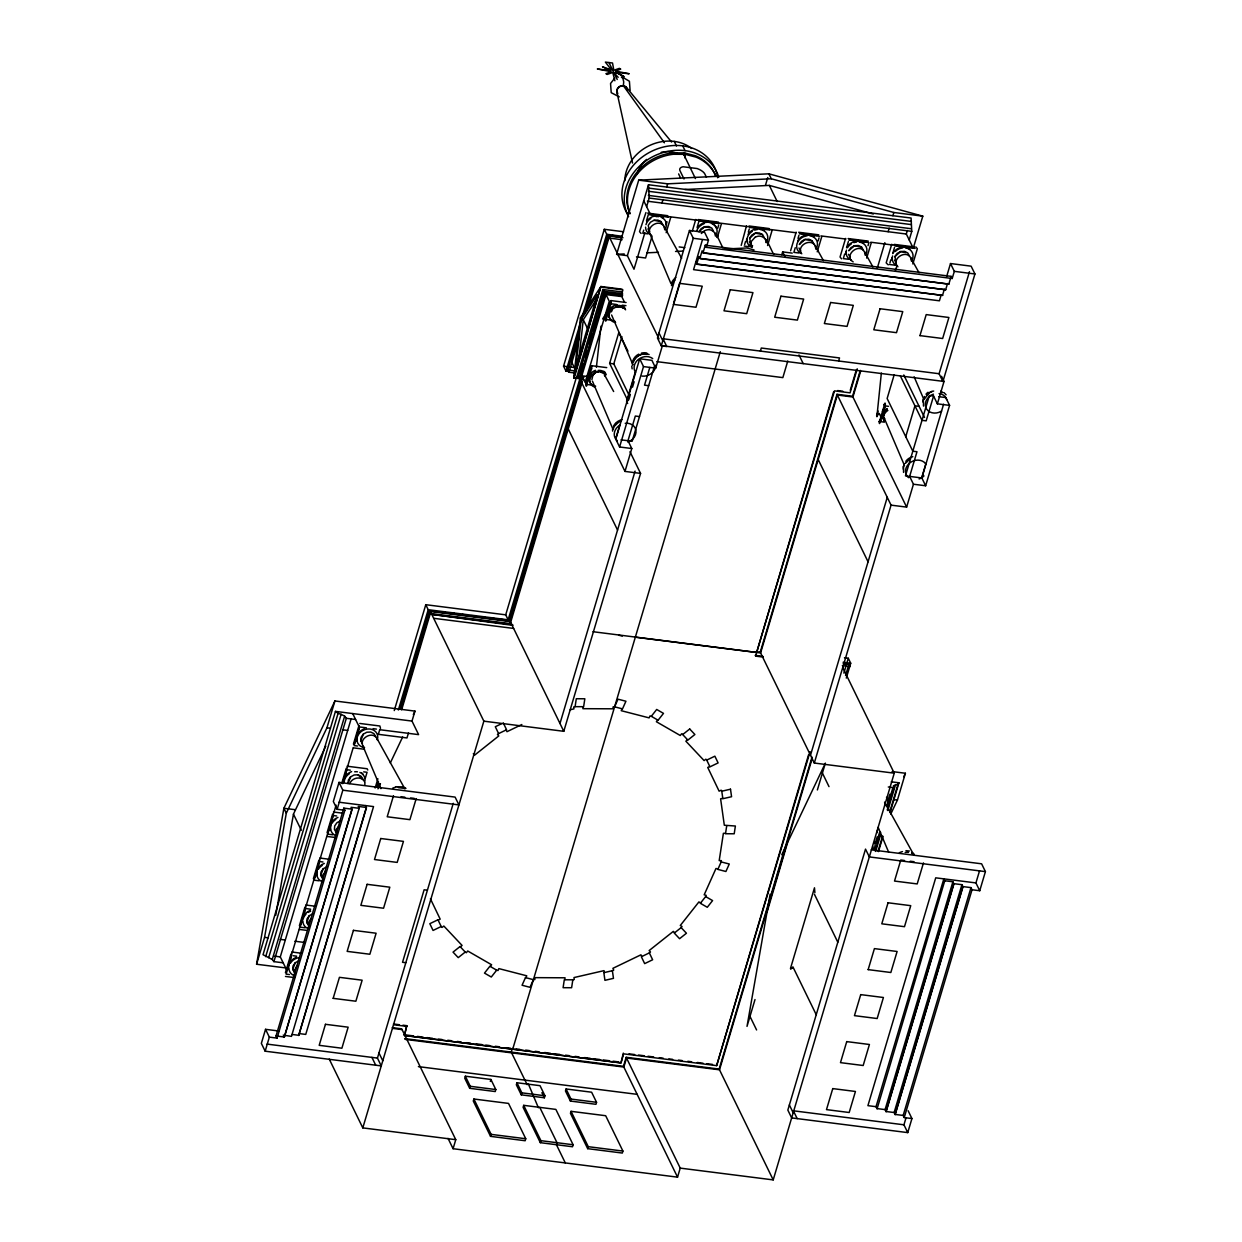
<?xml version="1.0" encoding="UTF-8"?>
<svg xmlns="http://www.w3.org/2000/svg" width="1242" height="1242" viewBox="0 0 1242 1242"><rect width="100%" height="100%" fill="white"/><g stroke="black" fill="none" stroke-linecap="round" stroke-linejoin="round"><path stroke-width="1.5" d="M646.616 206.669L649.178 198.068L648.495 184.748L911.085 218.033L911.768 231.354L909.206 239.939M684.854 156.709L695.442 178.569M380.518 728.355L379.881 725.996L359.792 723.449M923.116 399.319L923.07 402.144M632.52 163.012L616.746 91.442C616.358 86.847 622.739 83.773 626.077 86.94L671.627 142.069M873.033 848.115L872.66 846.237M885.748 805.359L884.568 802.084M322.408 878.358L320.715 875.424L321.026 871.9L323.231 868.763L326.755 866.838M362.462 743.772L360.77 740.822L361.08 737.298L363.285 734.162L366.809 732.237L370.706 732.035L373.935 733.618L375.612 736.568M583.709 379.555L573.757 377.677L580.402 317.874L600.911 286.498L622.071 289.169M578.865 359.404L583.274 319.737L598.442 296.512M596.393 367.29L600.957 326.165M878.994 414.3L878.575 413.446L876.899 416.707L881.354 373.066M684.761 154.319L673.319 154.272A46.854 39.558 -26 0 0 630.082 213.764A46.854 39.558 -26 0 1 672.636 152.844L684.063 152.906L684.761 157.004A2.717 1.056 -74.8 0 0 685.025 157.967M630.098 90.48L629.415 81.273L622.646 77.252M583.166 706.698L582.871 708.685L612.849 708.809L613.16 706.822L614.588 706.838L622.506 708.872L625.937 701.233L618.004 699.184L614.588 706.838M564.768 979.783L565.063 977.796L535.085 977.64L534.774 979.627L533.346 979.627M923.411 399.769L923.474 406.103M575.093 706.651L576.304 698.734L584.842 698.78L583.631 706.698L575.093 706.651L573.68 706.993L573.944 708.903L570.187 709.772M684.063 152.906L683.705 155.25L684.715 152.983L695.349 155.731A46.854 39.558 -26 0 1 715.842 176.426M572.826 979.814L571.615 987.732L563.092 987.701L564.303 979.783L572.826 979.814L574.254 979.488L573.99 977.563L604.031 970.639L604.311 972.564M721.183 861.917L729.271 864.013L725.918 871.496L717.829 869.4L721.183 861.917L721.385 860.628L719.196 860.613L723.387 833.32L725.561 833.32M726.694 825.977L725.499 833.739L734.208 833.786L735.388 826.023L724.319 825.231L720.608 798.823L722.782 798.327M903.586 466.402L903.539 472.41M287.073 968.092L256.582 964.242L283.875 808.263L334.921 700.969L414.968 711.107L412.002 721.074L418.601 734.627L380.347 729.784M256.582 964.242L264.562 937.399L286.297 813.215L326.941 727.796L334.921 700.969M275.724 915.385L293.454 814.131L325.792 746.147M615.985 72.284L629.182 73.759L615.458 71.12L620.705 69.117L619.385 68.357L613.843 70.266L612.523 63L605.382 62.1L611.452 69.956L602.494 66.804L610.474 70.623L597.324 68.962L611.157 71.694L605.925 73.682L607.229 74.442L612.741 72.471L614.883 80.777M770.149 894.209L747.016 1026.389L755.012 999.546M349.825 783.655C351.657 777.896 360.879 775.582 364.216 781.249M766.951 912.513L787.568 842.573M412.002 721.074L335.449 711.387L263.025 954.71L272.246 959.492L273.908 961.634L283.176 962.814M265.679 956.666L338.088 713.343L335.449 711.387M268.691 957.629L341.115 714.305L338.088 713.343M272.246 959.492L344.655 716.168L341.115 714.305M273.908 961.634L346.316 718.311L344.655 716.168M336.101 805.127L286.902 970.437L280.288 956.899L351.207 718.621M278.751 1031L265.54 1029.323L261.348 1043.389L265.167 1051.198L381.247 1065.9L377.444 1058.091L453.268 803.31M339.019 782.382L342.839 790.191L458.919 804.909L455.115 797.1L339.019 782.382L333.337 801.494L337.156 809.303L344.872 810.281L277.059 1038.11L269.343 1037.132L265.54 1029.323M285.412 972.672L290.954 954.073M299.384 925.694L304.927 907.095M313.372 878.715L318.915 860.101M327.065 832.683L332.608 814.084M341.705 783.485L346.254 768.27M353.427 744.113L358.969 725.514M342.73 782.848L353.24 747.544M354.343 743.834L359.311 727.113L352.712 713.576M342.808 783.686L346.968 769.73L350.306 770.164M291.668 955.548L286.126 974.147L289.464 974.566M265.167 1051.198L269.343 1037.132M337.156 809.303L342.839 790.191M277.059 1038.11L276.019 1035.968L343.817 808.138L351.952 809.163L284.263 1037.241L352.076 809.411L351.02 807.284L359.155 808.309L291.466 1036.387L283.223 1035.114M378.391 734.177L379.773 729.52M365.21 778.486L367.058 772.276L363.704 771.856M394.257 710.579L425.773 604.699L505.711 614.837L508.149 619.82L428.211 609.698L425.773 604.699M365.427 805.561L366.468 807.704L298.67 1035.533L366.343 807.44L358.224 806.415L359.264 808.558M375.131 788.018L377.894 778.734M398.356 710.005L428.211 609.698M376.838 787.335L378.5 781.777M400.017 709.477L429.251 611.219L509.204 621.357L510.291 623.577L430.337 613.439L429.251 611.219M401.414 707.645L430.151 611.08L510.105 621.217L581.924 379.881M378.468 787.707L379.586 783.997M401.647 709.834L430.337 613.439M408.478 732.889L406.972 737.95L378.282 734.317M393.481 795.749L387.209 816.77L409.907 819.658L416.179 798.622M333.166 998.351L339.439 977.33L362.136 980.202L355.864 1001.223L333.182 998.351M569.457 371.606L565.995 371.156L563.558 366.173L604.295 229.304L623.531 231.742M565.995 371.156L606.733 234.288L604.295 229.304M574.115 372.879L568.929 372.227L567.842 370.007L579.331 331.397M584.811 313.015L607.788 235.825L622.972 237.75M576.785 342.839L571.289 361.329L575.481 369.93M586.131 311.431L608.689 235.67L622.118 237.377M568.929 372.227L579.331 337.296M588.63 306.044L608.859 238.045L607.788 235.825M573.757 377.677L600.911 286.498L574.083 378.329M505.711 614.837L576.381 377.413M602.851 289.51L603.907 291.296L578.477 376.745L576.956 376.528L602.851 289.51L622.273 291.979L622.521 295.798L605.335 293.624L604.916 292.77L622.102 294.944M580.666 373.345L583.414 364.123M585.619 356.749L587.264 351.222M589.453 343.832L592.201 334.61M593.303 330.931L597.138 318.014M599.343 310.64L602.075 301.418M603.177 297.723L604.823 292.196M605.335 293.624L580.666 376.497L604.916 292.77M644.893 232.611L633.994 269.235L627.381 255.681L616.622 254.331L638.698 180.152L768.876 173.818L922.806 216.155L913.413 247.686M508.149 619.82L579.921 378.701M606.003 294.602L581.846 375.752L585.122 382.474L609.279 301.309L606.003 294.602L621.761 296.59L624.214 301.635M509.204 621.357L581.225 379.369M510.291 623.577L582.312 381.589M680.228 1168.117L773.207 1179.9L719.149 1069.067L626.17 1057.284L680.228 1168.117L677.542 1177.152L453.082 1148.71L455.767 1139.675L362.804 1127.891L483.852 721.167L430.85 612.523M586.829 384.446L591.596 368.626L590.928 367.461L586.224 383.204L586.829 384.446L592.496 385.175M606.158 319.52L610.924 303.669L610.241 302.52L605.553 318.278L606.158 319.52L611.266 320.157M627.381 255.681L648.495 184.748M622.273 291.979L622.894 289.883L601.221 287.135M810.079 751.705L716.65 1065.636L623.67 1053.853L620.984 1062.904L404.442 1035.455L406.771 1025.675L402.967 1025.193M643.713 230.112L642.797 233.217L647.812 233.853M646.492 220.797L648.34 214.602L668.429 217.148M406.771 1025.675L404.442 1035.455L620.984 1062.904L623.313 1053.107M627.878 400.747L609.636 363.363L618.827 332.483L627.94 351.175M628.716 394.475L613.796 363.89L621.916 336.644M652.128 236.011L645.592 257.994L636.478 256.846M661.939 203.051L663.011 199.45M666.69 187.061L667.653 183.832L771.298 178.77L893.836 212.491L922.806 216.155M666.116 224.911L667.047 221.806M666.178 232.689L670.696 217.459M615.659 438.938L619.758 425.199A11.194 9.439 -25.9 0 0 617.383 440.755M635.221 372.274L626.573 401.337L627.66 403.557M639.708 358.783L643.511 366.592L655.714 368.144L651.91 360.335L639.708 358.783L615.784 439.171L619.587 446.98L631.79 448.533L624.99 471.417L640.562 473.388L563.79 731.305L483.852 721.167M628.731 399.924L630.362 394.475M632.52 387.209L634.134 381.76M619.587 446.98L643.511 366.592M969.474 271.719L939.107 373.733L942.911 381.542L974.939 273.97L971.12 266.161L950.503 263.537L954.322 271.346L952.195 278.503L706.325 247.344L708.452 240.203L704.649 232.394L689.465 230.469L657.453 338.041L661.272 345.85L666.783 346.549L662.98 338.74M649.799 367.43L644.52 385.16L648.681 385.688M692.244 231.291L695.768 219.446M654.441 366.343L632.147 441.252L621.016 439.839M673.801 302.629L679.545 283.347L702.242 286.219L695.986 307.255L673.288 304.368M661.272 345.85L693.284 238.278L689.465 230.469M697.181 227.224L699.029 221.014L719.134 223.576M655.714 368.144L662.374 345.773L944.029 381.465L937.368 403.836L949.571 405.373L925.647 485.762L913.444 484.225L909.641 476.416L916.984 451.731L912.823 451.203L887.13 398.511L894.147 374.898M702.429 239.815L693.564 269.654L939.418 300.797L941.219 294.789M559.987 723.496L635.097 471.106M952.195 278.503L951.139 276.361L705.285 245.202L703.05 252.731L949.028 284.139L703.158 252.98L702.118 250.837L699.883 258.367L945.861 289.774L700.007 258.615L698.967 256.489L696.715 264.003L942.709 295.41L696.84 264.267L695.799 262.124M465.346 1076.209L464.741 1078.196L469.678 1088.303L495.232 1091.547L495.822 1089.544L490.9 1079.453L465.346 1076.209L470.268 1086.3L469.678 1088.303M717.752 228.233L718.668 225.128M717.379 237.408L721.4 223.87M473.885 1099.015L473.28 1101.017L490.528 1136.352L525.164 1140.746L525.754 1138.743L508.521 1103.408L473.885 1099.015L491.118 1134.365L490.528 1136.352M490.311 1081.44L490.9 1079.453M746.473 225.858L741.21 245.404M744.657 244.503L745.588 241.414M748.352 232.099L749.283 228.994M765.569 184.934L767.773 177.528M512.341 1048.434L511.254 1052.098L527.151 1084.685M512.682 1049.288L720.298 351.703M516.936 1082.745L516.33 1084.747L521.267 1094.839L544.369 1097.773L544.959 1095.77L540.037 1085.679L516.936 1082.745L521.857 1092.836L521.267 1094.839M767.572 245.528L772.105 230.298M523.689 1105.333L523.099 1107.321L540.332 1142.671L572.515 1146.754L573.105 1144.751L555.873 1109.401L523.689 1105.333L540.922 1140.668L540.332 1142.671M781.792 254.703L782.631 251.893L792.241 253.12M760.399 351.082L761.299 348.024L839.53 357.944L838.629 361.003M790.595 250.775L796.138 232.161M795.253 247.701L793.871 252.359L798.885 252.995M798.016 238.386L798.948 235.297M818.121 240.948L819.037 237.843M566.073 1088.97L565.467 1090.973L570.404 1101.064L595.958 1104.309L596.548 1102.306L591.627 1092.215L566.073 1088.97L570.994 1099.061L570.404 1101.064M817.236 251.831L821.769 236.601M787.785 361.003L782.848 377.615L656.816 361.639M571.041 1111.326L570.451 1113.329L587.683 1148.664L622.32 1153.057L622.91 1151.07L605.677 1115.72L571.041 1111.326L588.273 1146.677L587.683 1148.664M845.585 238.417L840.042 257.032L841.564 258.848M844.7 253.973L843.302 258.615L848.333 259.252M846.547 247.763L848.379 241.553M677.542 1177.152L623.484 1066.319L626.17 1057.284M868.018 245.668L868.95 242.563L848.845 240.001M866.683 258.088L871.216 242.858M635.33 637.193L756.657 652.454L833.584 391.975M773.207 1179.9L894.256 773.176L814.302 763.038L760.244 652.205L836.999 394.288L852.571 396.26L906.629 507.109L891.057 505.137L836.999 394.288M877.225 268.334L884.847 242.702M888.123 231.711L889.194 228.109M892.874 215.72L893.836 212.491M891.725 244.27L886.183 262.885L888.232 264.872M850.258 390.252L856.312 369.914M763.178 657.08L755.555 656.118L834.5 390.873L850.071 392.845L857.228 368.812M889.909 262.916L890.84 259.811M892.688 253.616L894.535 247.406M852.571 396.26L860.271 370.395M860.644 371.141L852.943 397.021L837.372 395.034L760.601 652.95L592.993 631.712M895.42 270.647L896.507 266.983M870.766 242.221L912.932 247.577L906.318 234.024L907.374 230.469M912.823 263.941L917.357 248.71L915.835 246.91M876.588 416.054L878.078 411.04M882.783 413.772L885.204 405.823L884.521 404.659L879.833 420.417M919.949 335.635L926.206 314.599L948.904 317.486L942.647 338.507L919.934 335.619M946.637 276.547L950.503 263.537M942.585 295.161L944.37 289.138M945.736 289.526L947.537 283.502M808.604 754.67L716.65 1065.636M948.904 283.89L951.139 276.361M810.498 755.229L887.254 497.328M905.744 436.718L914.935 405.839L919.328 406.382M719.149 1069.067L812.004 757.046M812.377 757.806L719.506 1069.812L626.542 1058.029L623.857 1067.064L405.094 1039.352M814.302 763.038L891.057 505.137M843.861 673.102L848.286 658.244L844.467 657.763M845.554 675.524L848.876 664.392L843.163 663.663M846.299 678.101L850.723 663.228L848.286 658.244M925.647 485.762L921.843 477.953L905.465 475.888L929.389 395.499L933.565 396.027L926.175 420.852L922.014 420.324L900.45 376.14M817.376 789.959L825.371 763.116L781.761 854.744M906.629 507.109L913.444 484.225M921.719 477.72L925.818 463.98L924.11 462.164A11.194 9.439 -25.9 0 0 910.991 462.102A11.194 9.439 -25.9 0 0 905.822 473.621L906.893 475.841A11.194 9.439 -25.9 0 0 908.601 477.658M921.843 477.953L943.594 404.209M876.697 833.149L878.342 827.576M875.315 843.116L877.163 836.922M888.496 798.808L889.893 794.166M876.371 843.302L879.678 832.156M888.527 802.425L892.951 787.568M877.131 843.318L879.895 834.05M875.051 850.848L880.594 832.28M887.223 809.986L893.852 787.692L893.495 785.72L897.997 784.292L898.944 782.786L891.275 781.808M875.672 851.422L880.64 834.702M887.828 810.56L895.575 784.556M878.094 851.158L882.519 836.301M889.707 812.159L897.997 784.292M878.482 851.593L883.015 836.347M890.064 812.641L898.944 782.786M890.778 814.038L897.423 800.096L905.402 773.254L892.067 771.561M868.158 969.629L874.415 948.609L897.112 951.481L890.84 972.502L868.158 969.629M923.474 862.911L917.201 883.931L894.519 881.059L900.776 860.023L904.564 860.504M952.893 881.773L885.08 1109.603L886.12 1111.745L953.934 883.916L952.893 881.773L944.758 880.749L877.085 1108.827L876.029 1106.684L943.842 878.855L944.883 880.997M894.131 1112.522L961.929 884.692L953.809 883.667L885.996 1111.497L894.131 1112.522L895.172 1114.664L962.969 886.835L961.929 884.692M903.167 1115.44L970.98 887.611L962.845 886.586L895.047 1114.416L903.167 1115.44L904.223 1117.583L911.938 1118.561L907.747 1132.611L791.651 1117.909L787.847 1110.1L865.519 849.109L869.338 856.918L985.418 871.62L979.736 890.731L972.02 889.753L970.98 887.611M904.223 1117.583L972.02 889.753M907.747 1132.611L903.943 1124.802L906.039 1117.784M979.736 890.731L975.933 882.922L979.55 870.766M884.211 422.125L880.438 421.659L885.204 405.823M880.438 421.659L880.795 420.619M611.452 311.835L611.964 310.438M360.77 740.822L363.285 734.162M350.57 776.918L348.055 783.578L348.35 780.069L350.57 776.918L354.094 774.992L357.991 774.791L361.205 776.374L362.897 779.324L357.991 774.791M320.715 875.424L323.231 868.763M312.767 913.817L309.242 915.742L306.743 922.402L308.42 925.352M298.794 960.796L295.27 962.721L292.755 969.381L294.447 972.331M684.715 152.983L684.994 155.716A2.748 1.056 -75.6 0 0 684.885 156.694M717.084 237.501L718.249 234.909M622.087 708.763L621.233 710.688L649.116 717.876L649.97 715.966L651.305 716.308L658.089 720.22L663.492 713.374L656.692 709.461L651.305 716.308M525.894 977.718L526.763 975.808L498.865 968.605L498.011 970.53L496.691 970.173L489.891 966.26L484.489 973.107L491.289 977.019L496.691 970.173M924.327 399.132L929.435 392.643A11.194 9.455 -26.1 0 1 932.059 391.37M705.642 896.584L712.582 900.59L707.288 907.281L700.348 903.291L705.642 896.584L706.201 895.342L704.183 894.814L715.982 868.484L718.016 869.012M377.972 788.841L380.44 783.655M390.314 762.93L402.641 737.018M413.322 714.569L414.968 711.107M903.757 776.716L905.402 773.254M882.394 411.273L883.885 408.401M592.884 375.27L591.891 379.602M602.603 318.992L608.751 309.584M750.665 243.059L749.625 238.216L751.845 235.064L755.369 233.139L759.266 232.953L762.479 234.536L764.172 237.486M309.242 915.742L307.038 918.894L306.743 922.402L309.196 924.669M295.27 962.721L293.05 965.872L292.755 969.381L295.208 971.648M894.582 260.137L896.274 263.087L894.892 256.628L897.097 253.477L900.621 251.552L904.518 251.35L907.747 252.949L909.423 255.899M657.732 720.003L656.381 721.726L680.259 735.497L681.61 733.774L682.758 734.426M490.264 966.478L491.615 964.755L467.722 950.999L466.371 952.707L465.238 952.055L460.052 946.544L453.035 952.117L458.236 957.629L465.238 952.055M614.743 78.168L610.552 83.493L611.219 92.684L619.261 96.876M681.144 927.619L686.438 933.239L679.576 938.704L674.266 933.068L681.144 927.619L682.029 926.501L680.29 925.492L698.904 901.925L700.643 902.934M610.847 303.747L616.513 304.476M592.946 375.146L594.002 373.966M310.81 919.111L308.544 922.34L308.808 927.448M296.822 966.09L294.137 971.135L294.975 974.691M701.342 233.512L704.4 230.81M749.625 238.216L755.369 233.139L762.479 234.536M894.892 256.628L900.621 251.552L905.961 252.592M503.274 722.875L506.581 729.753L498.601 733.603L497.452 734.519L498.787 735.932L474.63 755.136L473.311 753.723M687.602 739.782L685.848 741.179L704.105 760.585L705.86 759.188L706.729 760.104L709.958 766.842L718.109 762.914L714.864 756.176L706.729 760.104M460.332 946.839L462.086 945.441L443.829 926.035L442.074 927.432L441.205 926.516L437.96 919.779L429.825 923.691L433.054 930.444L441.205 926.516M649.333 952.893L652.64 959.771L644.66 963.621L641.353 956.744L649.333 952.893L650.482 951.977L649.147 950.565L673.319 931.376L674.639 932.789M594.095 373.858L595.43 372.926M755.105 237.238L751.131 241.662L751.55 247.034M340.044 824.998L336.225 829.33L336.629 834.702M326.351 871.03L322.532 875.346L322.936 880.718M662.762 224.631L661.086 221.681L657.856 220.098L653.96 220.3L650.435 222.225L648.231 225.361L649.613 231.835L647.92 228.885M340.448 820.807L336.924 822.732L334.719 825.883L334.409 829.392L336.101 832.342M941.56 411.086L938.921 412.36A11.194 9.455 -26.1 0 1 926.718 409.208A11.194 9.455 -26.1 0 1 928.55 397.254L930.817 395.453A11.194 9.455 -26.1 0 1 933.441 394.18M501.69 723.651L495.31 726.725L498.601 733.603M521.842 724.521L506.984 731.693L506.162 729.97M709.787 766.485L707.738 767.463L719.118 791.17L721.167 790.191L721.711 791.309M438.147 920.136L440.18 919.142L430.431 898.82M612.384 970.701L613.47 978.354L604.932 980.326L603.845 972.672L612.384 970.701L613.719 970.064L612.896 968.325L640.95 954.803L641.788 956.526M597.045 372.212L598.753 371.886M704.556 230.748C715.408 225.376 718.963 241.693 723.092 247.919M755.26 237.175C766.112 231.804 769.667 248.121 773.782 254.346M615.923 306.945L620.674 306.65M645.933 212.568L639.521 231.633L641.058 233.434M905.946 850.677L909.423 851.018M395.872 786.714L402.718 786.885L405.823 788.266M610.986 300.595L610.738 304.212L610.986 300.595L626.092 302.505M591.611 365.707L591.363 369.34L591.611 365.707L606.733 367.616M684.87 189.514L769.326 185.4L873.297 214.012M616.622 254.331L624.229 253.958M647.035 252.84L658.446 252.281M675.539 251.458L683.147 251.086M724.614 249.052L746.799 247.981L754.065 249.968M398.185 787.583L405.56 788.561M638.698 180.152L667.653 183.832M648.852 188.147L911.426 221.433M648.386 191.284L910.976 224.554M648.355 195.398L910.945 228.683M649.178 198.068L911.768 231.354M647.377 201.204L906.318 234.024M647.625 213.127L667.715 215.689M698.33 219.555L718.419 222.116M749.019 225.982L769.124 228.544M798.699 232.27L818.788 234.831M848.131 238.542L868.236 241.088M894.287 244.395L914.376 246.941M796.013 232.751L650.342 214.292L643.729 200.754M799.848 233.248L817.096 235.421M820.931 235.918L845.849 239.069M849.683 239.551L866.932 241.74M799.398 233.744L819.503 236.29M894.985 245.854L915.09 248.4M749.733 227.441L769.838 230.003M748.973 245.295L752.621 245.761M693.284 238.278L708.452 240.203M954.322 271.346L974.939 273.97M889.458 264.468L896.15 265.322M744.191 246.056L749.221 246.708M606.733 234.288L622.118 236.244M612.135 235.421L615.97 235.902M608.859 238.045L622.164 239.722M679.157 246.941L684.854 247.67M603.907 291.296L622.475 293.655M622.18 305.19L625.968 305.672M663.181 338.771L939.107 373.733M938.781 396.679L945.767 397.564L949.571 405.373M837.589 390.562L842.79 391.214M609.636 363.363L613.796 363.89M885.127 405.901L888.527 406.336M563.558 366.173L575.683 367.694M567.842 370.007L576.505 371.094M580.247 375.643L588.848 376.637M576.956 376.528L583.895 377.428M577.608 378.173L583.383 378.903M639.49 416.567L635.33 416.039L627.986 440.724L631.79 448.533M843.101 662.265L850.723 663.228M441.205 611.778L445.009 612.259M450.722 612.989L454.541 613.47M462.148 614.433L465.952 614.914M471.665 615.644L475.469 616.125M481.182 616.839L484.985 617.321M490.699 618.05L494.502 618.532M500.215 619.261L504.035 619.742M756.285 651.708L760.244 652.205M842.34 665.65L849.947 666.612L848.876 664.392M512.604 624.633L432.651 614.495L512.962 625.378M755.198 655.372L762.805 656.335M433.675 618.299L513.629 628.421M346.316 718.311L355.6 719.491M888.294 786.993L893.852 787.692M366.39 727.828L359.683 726.974L354.141 745.588L357.494 746.007M373.081 728.666L376.435 729.101M326.941 727.796L330.434 728.247M342.59 729.784L347.682 730.436M893.929 799.646L897.423 800.096M353.489 747.87L364.449 749.268M347.061 766.205L367.151 768.751L367.772 770.009M871.232 849.823L981.615 863.811L985.418 871.62M401.042 796.696L404.83 797.178M410.497 797.907L414.285 798.373M910.231 861.234L914.019 861.7M339.004 802.208L373.547 806.586L305.749 1034.415L299.244 1033.592M975.933 882.922L935.723 877.83L867.91 1105.659L876.029 1106.684M333.43 812.02L342.559 813.168M295.317 809.706L283.875 808.263L286.297 813.215M336.675 815.978L333.322 815.544L327.779 834.158L332.809 834.795M327.143 836.456L336.272 837.605M319.737 858.036L328.866 859.2M322.982 861.995L319.629 861.575L314.086 880.174L319.101 880.811M427.403 890.219L424.112 889.8L402.532 962.286L405.823 962.705M305.749 905.03L314.878 906.179M310.671 909.191L305.641 908.554L300.098 927.169L305.128 927.805M299.462 929.451L306.758 930.382M264.562 937.399L268.055 937.834M280.211 939.387L285.303 940.023M294.866 941.234L304.43 942.445M291.761 952.009L300.89 953.173M293.345 955.75L296.683 956.185M274.544 956.169L280.288 956.899M285.474 976.445L294.602 977.594M393.481 1023.982L399.179 1024.712M628.995 1053.837L634.693 1054.551M638.481 1055.032L644.179 1055.762M647.982 1056.243L653.665 1056.958M659.362 1057.687L663.15 1058.168M668.848 1058.883L672.636 1059.364M678.334 1060.078L682.122 1060.559M687.82 1061.289L691.623 1061.77M697.305 1062.484L703.003 1063.214M706.791 1063.695L712.489 1064.41M393.854 1024.743L407.128 1026.42M392.224 1027.631L401.709 1028.842L455.767 1139.675M392.596 1028.376L402.082 1029.587M404.069 1034.71L413.57 1035.921M417.374 1036.402L423.072 1037.117M426.875 1037.598L432.573 1038.328M438.271 1039.042L442.059 1039.523M447.757 1040.253L451.56 1040.734M457.258 1041.448L461.061 1041.929M466.759 1042.659L470.563 1043.14M476.26 1043.854L481.958 1044.584M485.746 1045.065L489.55 1045.547M495.248 1046.261L499.051 1046.742M506.643 1047.705L510.446 1048.186M516.144 1048.916L519.948 1049.397M525.645 1050.111L529.449 1050.592M535.147 1051.322L538.935 1051.803M544.633 1052.517L550.33 1053.247M554.134 1053.728L559.832 1054.442M565.529 1055.172L569.333 1055.653M575.03 1056.383L578.834 1056.864M584.532 1057.579L590.229 1058.308M594.018 1058.789L599.731 1059.504M603.519 1059.985L609.217 1060.715M613.02 1061.196L618.718 1061.91M404.737 1038.607L623.484 1066.319M292.041 1034.446L298.546 1035.269M876.961 1108.578L885.08 1109.603M276.019 1035.968L284.139 1036.992M267.077 1044.103L377.444 1058.091M903.943 1124.802L793.374 1110.798L797.178 1118.607M418.399 1066.614L637.146 1094.342M470.268 1086.3L495.822 1089.544M521.857 1092.836L544.959 1095.77M570.994 1099.061L596.548 1102.306M491.118 1134.365L525.754 1138.743M540.922 1140.668L573.105 1144.751M588.273 1146.677L622.91 1151.07M861.591 247.096L854.48 245.699L850.956 247.624L848.736 250.775L854.48 245.699L858.377 245.512L861.591 247.096L863.283 250.046M812.159 240.824L805.033 239.442L801.509 241.367L799.305 244.503L805.033 239.442L808.93 239.24L812.159 240.824L813.836 243.774M710.005 227.767L704.664 226.712L701.14 228.652L698.935 231.788L704.664 226.712L708.561 226.525L711.79 228.109L713.467 231.059M653.96 220.3L661.086 221.681M685.413 154.396L696.048 157.144A46.854 39.558 -26 0 1 715.904 176.224M618.64 635.174L622.289 636.106M600.585 371.979L603.395 373.376M615.97 72.3C639.071 85.481 604.745 63.792 618.19 77.283M620.814 306.681L623.267 308.311M792.38 968.341L791.278 967.813L790.859 969.257L790.471 968.481L814.488 887.797L814.892 892.688M626.511 87.514L623.36 85.698L619.401 86.614L616.932 89.734L617.476 93.259M853.176 261.891C843.163 256.116 858.486 242.19 864.448 251.707M364.139 747.467C356.811 740.185 371.762 729.861 376.885 738.353L404.799 788.717M897.935 266.797C890.669 259.656 905.356 249.083 910.588 257.544M651.274 235.53C643.977 228.326 658.897 217.785 664.035 226.417L681.672 258.258M943.92 392.55L946.109 394.801M621.388 77.082L622.894 78.324L623.717 81.894L623.36 85.698L664.408 142.799M823.462 260.634L815.109 245.559C810.483 237.905 796.883 245.512 801.214 253.321M626.077 86.94L627.21 90.247M676.471 146.028L674.235 141.402M617.709 93.6L616.746 91.442M884.677 418.678L883.978 417.483L904.486 465.548M848.441 254.3L850.133 257.249M798.994 248.027L800.686 250.977M749.33 241.74L751.022 244.69M919.049 272.743L910.681 257.668L911.426 261.099M872.893 266.906L864.541 251.815L865.286 255.262M885.375 803.481L913.429 854.139M613.657 391.525L604.326 374.556L604.854 375.969M941.514 376.295L944.029 381.465M933.565 396.027L937.368 403.836M903.788 374.96L924.514 417.452M768.876 173.818L771.298 178.77M769.326 185.4L777.197 201.561M879.258 413.446L880.888 416.8M782.631 251.893L785.068 256.892M798.979 354.948L803.201 363.611M706.419 177.233L704.835 173.989A11.411 4.828 16.6 0 0 697.15 168.539L683.069 166.754A11.411 4.828 16.6 0 0 679.84 168.834A11.38 4.813 16.6 0 0 680.042 170.837L684.016 178.972M682.743 145.857L685.072 150.655M818.183 459.524L868.065 561.803M680.507 177.854L678.924 174.594A11.38 4.813 16.6 0 1 678.66 173.896M705.285 245.202L706.325 247.344M608.953 62.55L617.227 79.488M842.666 667.42L894.256 773.176M658.974 332.918L662.793 340.727M608.689 235.67L659.021 338.88M822.406 773.083L829.004 786.636M587.963 329.363L583.274 319.737L581.178 319.473L580.402 317.874M586.659 330.698L587.342 332.08M629.989 451.715L640.562 473.388M579.672 378.531L624.99 471.417M814.426 894.271L837.807 942.212M908.119 1110.752L911.938 1118.561M567.672 427.776L617.553 530.055M792.862 966.773L816.242 1014.714M749.982 1016.406L756.595 1029.96M789.369 1104.976L793.188 1112.785M509.732 620.457L563.79 731.305M541.9 1092.712L544.369 1097.773M528.487 1084.204L538.391 1107.74M539.773 1107.367L557.021 1142.718L556.416 1144.705L565.312 1162.931M343.817 808.138L344.872 810.281M293.454 814.131L301.325 830.277M448.036 1138.371L453.082 1148.71M378.965 1052.968L382.769 1060.777M371.917 1057.392L375.721 1065.201M329.239 1059.084L362.804 1127.891M914.128 376.776L923.753 399.194M611.607 315.002L632.923 364.713M592.418 381.139L613.098 429.561M650.047 234.07L671.006 283.735M878.156 827.327L888.604 852.074M362.897 746.007L380.921 788.654M376.931 738.493L377.521 740.139M815.109 245.559L815.839 248.99M765.429 239.256L766.174 242.702M714.724 232.828L715.454 236.12M664.035 226.417L664.749 229.692M903.307 469.243L903.213 466.433M631.743 366.064L632.147 368.874M364.791 782.755L364.791 782.895A7.638 6.458 -26 0 1 364.9 784.54M760.166 229.506A10.712 9.051 -25.9 0 1 766.376 242.454M752.124 247.469A10.712 9.051 -25.9 0 1 746.97 239.985A10.712 9.051 -25.9 0 1 752.248 231.322M754.763 230.112A10.712 9.051 -25.9 0 1 757.465 229.491M751.736 246.692A10.728 9.051 -25.9 0 1 749.594 245.45M746.923 241.585A10.728 9.051 -25.9 0 1 746.597 239.209M748.026 234.381A10.728 9.051 -25.9 0 1 764.451 230.608M809.831 235.794A10.712 9.051 -25.9 0 1 816.041 248.742M801.789 253.756A10.712 9.051 -25.9 0 1 797.007 243.82A10.712 9.051 -25.9 0 1 807.129 235.778M797.69 240.684A10.728 9.051 -25.9 0 1 814.1 236.911M671.441 285.66A13.227 11.162 -25.9 0 1 674.81 280.133M661.272 217.303A10.712 9.051 -25.9 0 1 664.982 229.599M650.715 234.614A10.712 9.051 -25.9 0 1 645.561 227.131M645.949 224.678A10.712 9.051 -25.9 0 1 650.839 218.483M656.071 216.636A10.712 9.051 -25.9 0 1 658.757 216.651M665.696 221.635A10.712 9.051 -26 0 1 666.038 224.01M646.632 221.542A10.712 9.051 -26 0 1 663.042 217.754M671.736 282.508A12.855 10.852 -25.9 0 1 675.819 277.556M711.961 223.731A10.712 9.051 -25.9 0 1 716.743 233.667M696.638 231.105A10.712 9.051 -25.9 0 1 704.074 223.684M697.321 227.969A10.728 9.051 -25.9 0 1 707.754 222.209A10.728 9.051 -25.9 0 1 716.401 228.062M859.278 242.066A10.712 9.051 -25.9 0 1 865.488 255.014M851.236 260.028A10.712 9.051 -25.9 0 1 846.454 250.092M847.51 247.732A10.712 9.051 -25.9 0 1 851.36 243.882M853.875 242.671A10.712 9.051 -25.9 0 1 856.576 242.05M846.035 254.144A10.728 9.051 -25.9 0 1 845.709 251.769M847.137 246.941A10.728 9.051 -25.9 0 1 863.563 243.168M905.418 247.903A10.712 9.051 -25.9 0 1 911.628 260.867M897.376 265.881A10.712 9.051 -25.9 0 1 892.594 255.945M895.327 251.458A10.712 9.051 -25.9 0 1 902.717 247.903M892.175 259.982A10.728 9.051 -25.9 0 1 891.849 257.606M893.277 252.794A10.728 9.051 -25.9 0 1 909.703 249.021M624.835 180.68A40.148 33.907 -26 0 1 649.178 145.702A40.148 33.907 -26 0 1 691.654 148.45M637.27 173.849A28.1 23.722 -26 0 1 646.585 159.426M661.241 152.285A28.1 23.722 -26 0 1 668.367 151.648L673.785 152.331A28.1 23.722 -26 0 1 677.014 153.294M628.607 216.682A49.447 41.747 -26 0 1 656.195 155.048A49.447 41.747 -26 0 1 718.808 177.202M628.173 214.99A49.447 41.747 -26 0 1 654.845 149.832A49.447 41.747 -26 0 1 717.659 177.777M632.52 364.931A10.883 9.191 -26.1 0 1 638.761 354.125M641.415 353.132A10.883 9.191 -26.1 0 1 646.849 353.038M633.684 361.127A10.883 9.191 -26 0 1 647.408 354.156M615.597 322.516A9.082 7.669 -26.1 0 1 610.986 310.624A9.082 7.669 -26.1 0 1 625.626 309.817M614.992 321.259A9.067 7.669 -26.1 0 1 608.828 312.301A9.082 7.669 -26.1 0 1 612.974 307.038M615.101 305.998A9.082 7.669 -26.1 0 1 625.005 308.559M617.072 304.818A9.067 7.669 -26 0 0 608.502 311.633A9.098 7.685 -26.1 0 0 609.341 317.517M623.298 306.432A9.067 7.669 -26 0 1 624.679 307.907M655.838 365.132A11.194 9.455 -26.1 0 1 642.067 376.093M635.5 372.305A11.194 9.455 -26.1 0 1 638.404 359.388A11.194 9.455 -26.1 0 1 652.718 358.612M633.094 362.229A11.194 9.455 -26.1 0 1 649.1 354.498M612.617 431.114A10.883 9.175 -25.9 0 1 612.71 428.645M613.501 426.192A10.883 9.175 -25.9 0 1 622.087 419.656M615.504 425.043A10.883 9.175 -25.9 0 1 617.522 423.118M594.157 386.899A9.067 7.654 -25.9 0 1 592.434 374.711A9.067 7.654 -25.9 0 1 606.282 374.774M595.663 386.184A9.082 7.669 -25.9 0 1 589.469 381.31A9.082 7.669 -25.9 0 1 591.813 373.423M593.66 371.963A9.082 7.669 -25.9 0 1 595.787 370.939M598.085 370.411A9.082 7.669 -25.9 0 1 605.692 373.5M589.143 380.657A9.067 7.654 -25.9 0 1 595.461 370.287M603.969 371.374A9.067 7.654 -25.9 0 1 605.351 372.848M625.207 423.289A11.194 9.439 -25.9 0 1 635.205 428.148A11.194 9.439 -25.9 0 1 632.768 439.016L630.501 440.817A11.194 9.439 -25.9 0 1 627.862 442.09M613.269 428.847A11.194 9.455 -25.9 0 1 621.016 421.116M615.302 424.593A9.688 8.166 -25.9 0 1 616.932 422.761M322.004 881.587A10.712 9.051 -26 0 1 317.238 871.651M318.294 869.291A10.712 9.051 -26 0 1 322.144 865.457M316.819 875.703A10.728 9.051 -26 0 1 324.286 863.454M335.697 835.556A10.712 9.051 -26 0 1 330.931 825.635M332.002 823.275A10.712 9.051 -26 0 1 335.837 819.425M330.512 829.672A10.728 9.051 -26 0 1 337.979 817.438M294.043 975.56A10.712 9.051 -26 0 1 288.889 968.077M290.333 963.264A10.712 9.051 -26 0 1 299.4 957.582M288.517 967.301A10.728 9.051 -26 0 1 296.31 957.427M308.016 928.566A10.712 9.051 -26 0 1 302.877 921.098M303.25 918.645A10.712 9.051 -26 0 1 305.982 914.159M308.156 912.435A10.712 9.051 -26 0 1 310.671 911.224M302.505 920.306A10.728 9.051 -26 0 1 310.298 910.433M343.817 781.482A10.728 9.051 -26 0 1 351.61 771.608M361.655 772.881A10.728 9.051 -26 0 1 363.301 774.62M359.885 772.431A10.712 9.051 -26 0 1 364.651 782.367M344.189 782.274A10.712 9.051 -26 0 1 349.468 773.611M354.7 771.779A10.712 9.051 -26 0 1 357.385 771.794M364.574 747.637A10.712 9.051 -26 0 1 357.292 737.065A10.712 9.051 -26 0 1 370.116 729.023A10.712 9.051 -26 0 1 377.382 739.611M356.873 741.101A10.728 9.051 -26 0 1 364.341 728.852M392.627 788.22A12.855 10.852 -25.9 0 1 395.794 787.164M926.563 395.313A10.883 9.191 -26.1 0 1 933.689 391.044M923.753 398.915A10.883 9.191 -26.1 0 1 924.56 396.462M926.004 394.195A10.883 9.191 -26.1 0 1 928.022 392.27M940.877 391.075A10.883 9.191 -26.1 0 1 942.771 392.643M939.076 393.543A11.194 9.455 -26.1 0 1 946.714 399.551M903.866 465.998A10.883 9.175 -25.9 0 1 904.533 463.53M905.868 461.217A10.883 9.175 -25.9 0 1 912.808 456.668M906.427 462.35A10.883 9.175 -26 0 1 908.337 460.347M883.931 420.324A9.067 7.654 -25.9 0 1 887.254 409.177M882.472 415.853A9.067 7.654 -26 0 1 886.928 408.54M887.875 410.45A9.082 7.654 -25.9 0 0 886.027 411.909A9.067 7.654 -25.9 0 0 884.552 421.581M923.986 475.919A11.194 9.439 -25.9 0 1 919.096 478.977M905.589 463.282A11.194 9.439 -25.9 0 1 909.61 459.276M883.667 415.868A6.614 5.573 -26 0 1 885.22 411.614M874.803 842.185A10.712 9.051 -25.9 0 1 873.716 849.373M905.154 852.4A13.227 11.162 -25.9 0 1 908.476 852.416M911.566 853.223A13.227 11.162 -25.9 0 1 914.221 854.744M886.509 797.286A10.712 9.051 -25.9 0 1 886.431 806.601M899.363 852.773A12.855 10.852 -25.9 0 1 902.499 851.593M911.783 852.555A12.855 10.852 -25.9 0 1 914.112 854.294M605.118 319.303C606.096 325.311 606.981 314.102 605.118 319.303M585.743 384.399C586.705 390.407 587.606 379.214 585.743 384.399M879.15 421.566L879.258 422.901A2.795 0.916 -82.8 0 0 879.693 423.569L879.941 419.951L879.15 421.566M884.226 404.519C885.204 410.543 886.105 399.334 884.226 404.519M581.178 319.473L575.946 366.7L597.371 294.696L581.178 319.473M367.12 884.32L360.848 905.34L383.561 908.228L389.817 887.192L367.12 884.32M380.751 838.505L374.494 859.526L397.192 862.414L403.448 841.377L380.751 838.505M325.451 1024.308L319.194 1045.329L341.892 1048.217L348.148 1027.181L325.451 1024.308M353.427 930.336L347.155 951.372L369.852 954.244L376.109 933.223L353.411 930.351M730.249 289.774L723.993 310.81L746.69 313.683L752.947 292.646L730.234 289.759M780.954 296.201L774.697 317.222L797.38 320.11L803.652 299.074L780.939 296.186M830.619 302.489L824.362 323.525L847.06 326.398L853.316 305.361L830.619 302.489M880.066 308.761L873.794 329.782L896.491 332.67L902.763 311.633L880.05 308.746M846.733 1041.603L840.477 1062.64L863.174 1065.512L869.431 1044.491L846.733 1041.603M860.722 994.625L854.449 1015.646L877.163 1018.533L883.419 997.497L860.722 994.625M888.046 902.779L881.789 923.815L904.486 926.687L910.743 905.666L888.046 902.779M832.761 1088.597L826.489 1109.618L849.186 1112.506L855.443 1091.47L832.761 1088.597M525.475 977.609L522.059 985.248L529.977 987.297L533.408 979.659L525.475 977.609M689.698 728.992L682.696 734.565L687.882 740.077L694.883 734.503L689.698 728.992M730.498 789.198L721.788 791.216L722.844 798.715L731.569 796.712L730.498 789.198"/></g></svg>
